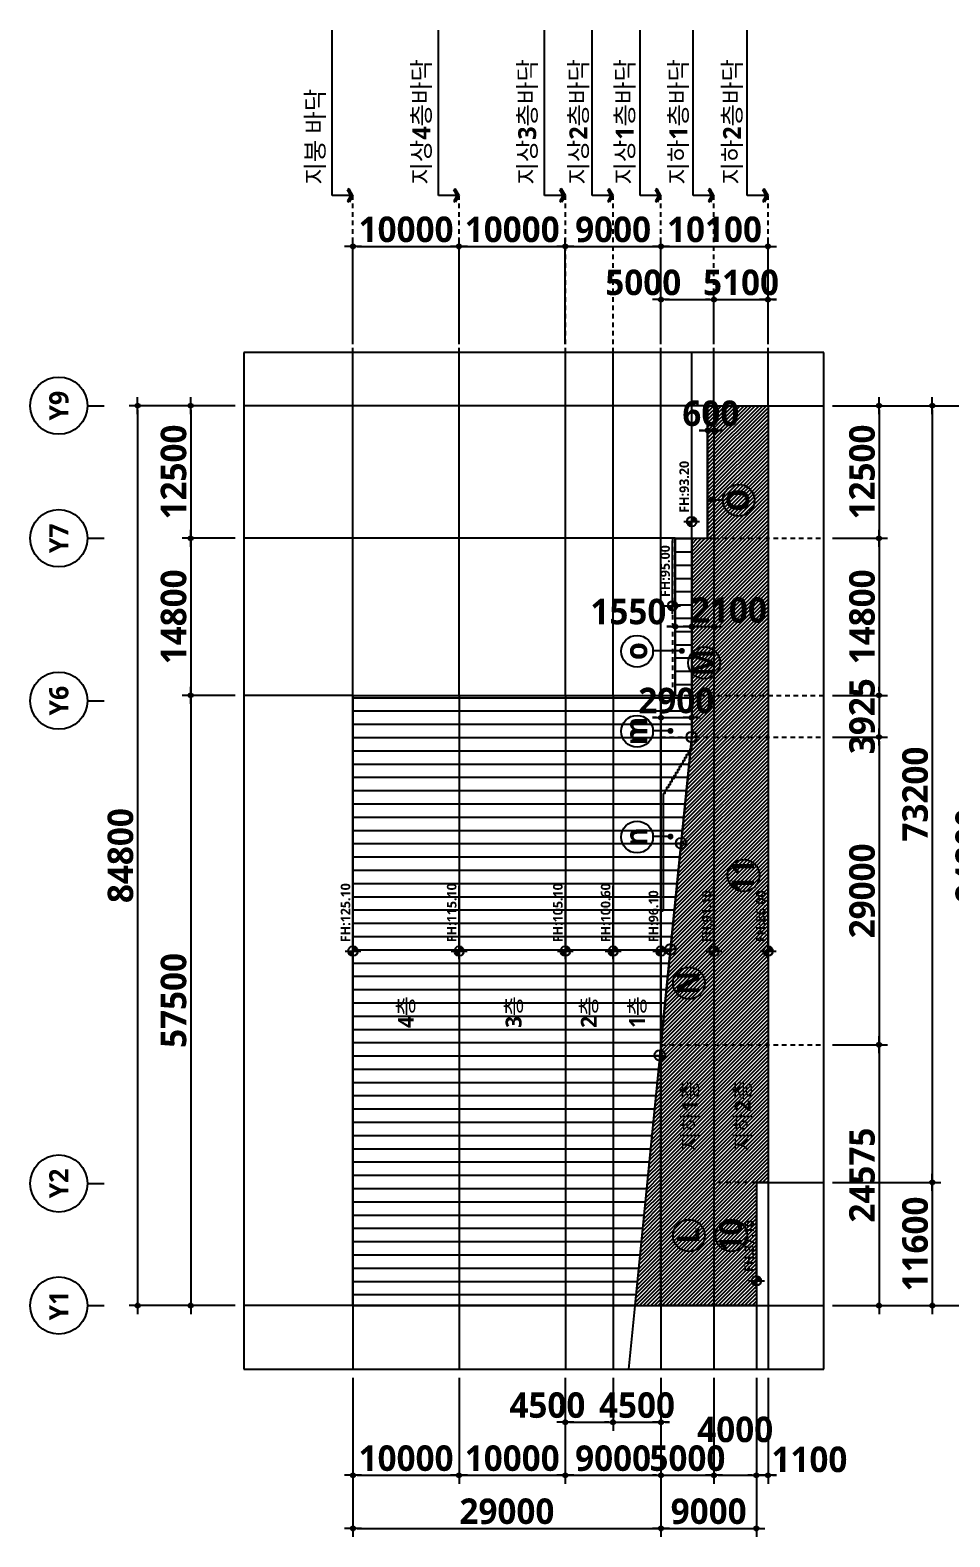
# Model space of a CAD drawing. Header units: millimetres. Extents: x 22503 to 190005487, y 16353 to 455456909.
# Drawn here: x 193864 to 280483, y 173808 to 315797 of the extents above; entities that cross this region are included whole.
import ezdxf
from ezdxf.enums import TextEntityAlignment as Align

# ---------------------------------------------------------------- set-up
doc = ezdxf.new("R2010")
doc.units = ezdxf.units.MM
doc.header["$LTSCALE"] = 400
doc.header["$MEASUREMENT"] = 0
doc.header["$PDSIZE"] = -10
doc.linetypes.add('HID', pattern=[2, 1.1, -0.9])
doc.layers.get('0').update_dxf_attribs({"linetype": 'CONTINUOUS'})
doc.layers.get('Defpoints').update_dxf_attribs({"color": 153, "linetype": 'CONTINUOUS'})
for name, color, linetype in [('A-ANNO-TEXT2', 3, 'CONTINUOUS'), ('DIM', 7, 'CONTINUOUS'), ('ETC', 6, 'CONTINUOUS'), ('HID1', 5, 'HID'), ('SYM', 7, 'CONTINUOUS'), ('T1', 2, 'CONTINUOUS'), ('X-SEC-종$0$A-ST-AXIS-BUB', 7, 'CONTINUOUS')]:
    doc.layers.add(name, color=color, linetype=linetype)
doc.layers.add('A-XXXX-SYMB', color=7, linetype='CONTINUOUS', lineweight=25)
doc.layers.add('Defpoint', color=161, linetype='CONTINUOUS', plot=False)
doc.styles.add('SH_대대리576', font='')
doc.styles.get("Standard").update_dxf_attribs({"font": 'SIMPLEX.shx'})
doc.styles.get('SH_대대리576').set_extended_font_data('NanumGothic', bold=True)
doc.dimstyles.new('SHP 600', dxfattribs={"dimscale": 750, "dimtxt": 3.5, "dimasz": 1, "dimexe": 2, "dimexo": 2, "dimgap": 1, "dimtad": 1, "dimdec": 0, "dimzin": 0, "dimdsep": 46, "dimtxsty": 'Standard', "dimblk": 'DIMDOT', "dimcen": 0.09, "dimclrd": 256, "dimclre": 256, "dimclrt": 3, "dimadec": 0, "dimazin": 1, "dimtfac": 1, "dimtdec": 0, "dimtix": 1, "dimtmove": 2, "dimatfit": 0, "dimldrblk": 'DIMDOT', "dimfxl": 1, "dimtolj": 1, "dimtzin": 0, "dimlwd": -1, "dimlwe": -1, "dimarcsym": 0})
pattern_1 = [(45, (389441.28, 1232884.57), (-176.776695, 176.776695), [])]
pattern_2 = [(180, (389441.3, 1232884.6), (-2e-13, -1250), [])]

# ---------------------------------------------------------------- blocks, each defined once
blk = doc.blocks.new('A$C2E1A0DD2')
at = {"layer": 'A-XXXX-SYMB'}
h = blk.add_hatch(color=256, dxfattribs=at)
h.paths.add_polyline_path([(750, 1200, 0.4142136), (300, 750), (750, 750)])
h.paths.add_polyline_path([(1200, 750), (750, 750), (750, 300, 0.4142136)])
for p, q in [((750, 1500), (750, 0)), ((0, 750), (1500, 750))]:
    blk.add_line(p, q, dxfattribs=at)
blk.add_circle((750, 750), 450, dxfattribs=at)
blk = doc.blocks.new('A$C19A65A13')
at = {"layer": 'A-XXXX-SYMB'}
blk.add_line((1500, 750), (6891, 750), dxfattribs=at)
blk.add_blockref('A$C2E1A0DD2', (0, 0), dxfattribs=at)
blk = doc.blocks.new('DIMDOT')
at = {"color": 0}
blk.add_line((-2, 0), (2, 0), dxfattribs=at)
for radius in [0.5, 0.25]:
    blk.add_circle((0, 0), radius, dxfattribs=at)
blk = doc.blocks.new('*D5397')
at = {"color": 0, "lineweight": -2}
for p, q in [((258269, 188808), (258269, 178808)), ((262269, 188808), (262269, 178808)), ((258669, 179608), (261869, 179608))]:
    blk.add_line(p, q, dxfattribs=at)
at = {"layer": 'Defpoints', "color": 0}
for p in [(258269, 189608), (262269, 189608), (262269, 179608)]:
    blk.add_point(p, dxfattribs=at)
at = {"color": 0, "linetype": 'ByBlock', "lineweight": -2, "xscale": 400, "yscale": 400, "zscale": 400, "rotation": 180}
blk.add_blockref('DIMDOT', (258269, 179608), dxfattribs=at)
at = {"color": 0, "linetype": 'ByBlock', "lineweight": -2, "xscale": 400, "yscale": 400, "zscale": 400}
blk.add_blockref('DIMDOT', (262269, 179608), dxfattribs=at)
at = {"color": 3, "insert": (260269, 183917), "char_height": 2400, "attachment_point": 5, "style": 'SH_대대리576'}
blk.add_mtext('\\A1;4000', dxfattribs=at)
blk = doc.blocks.new('*D5398')
at = {"color": 0, "lineweight": -2}
for p, q in [((244269, 188808), (244269, 178808)), ((253269, 188808), (253269, 178808)), ((244669, 179608), (252869, 179608))]:
    blk.add_line(p, q, dxfattribs=at)
at = {"layer": 'Defpoints', "color": 0}
for p in [(244269, 189608), (253269, 189608), (253269, 179608)]:
    blk.add_point(p, dxfattribs=at)
at = {"color": 0, "linetype": 'ByBlock', "lineweight": -2, "xscale": 400, "yscale": 400, "zscale": 400, "rotation": 180}
blk.add_blockref('DIMDOT', (244269, 179608), dxfattribs=at)
at = {"color": 0, "linetype": 'ByBlock', "lineweight": -2, "xscale": 400, "yscale": 400, "zscale": 400}
blk.add_blockref('DIMDOT', (253269, 179608), dxfattribs=at)
at = {"color": 3, "insert": (248769, 181210), "char_height": 2400, "attachment_point": 5, "style": 'SH_대대리576'}
blk.add_mtext('\\A1;9000', dxfattribs=at)
blk = doc.blocks.new('*D5399')
at = {"color": 0, "lineweight": -2}
for p, q in [((234269, 188808), (234269, 178808)), ((244269, 188808), (244269, 178808)), ((234669, 179608), (243869, 179608))]:
    blk.add_line(p, q, dxfattribs=at)
at = {"layer": 'Defpoints', "color": 0}
for p in [(234269, 189608), (244269, 189608), (244269, 179608)]:
    blk.add_point(p, dxfattribs=at)
at = {"color": 0, "linetype": 'ByBlock', "lineweight": -2, "xscale": 400, "yscale": 400, "zscale": 400, "rotation": 180}
blk.add_blockref('DIMDOT', (234269, 179608), dxfattribs=at)
at = {"color": 0, "linetype": 'ByBlock', "lineweight": -2, "xscale": 400, "yscale": 400, "zscale": 400}
blk.add_blockref('DIMDOT', (244269, 179608), dxfattribs=at)
at = {"color": 3, "insert": (239269, 181210), "char_height": 2400, "attachment_point": 5, "style": 'SH_대대리576'}
blk.add_mtext('\\A1;10000', dxfattribs=at)
blk = doc.blocks.new('*D5400')
at = {"color": 0, "lineweight": -2}
for p, q in [((224269, 188808), (224269, 178808)), ((234269, 188808), (234269, 178808)), ((224669, 179608), (233869, 179608))]:
    blk.add_line(p, q, dxfattribs=at)
at = {"layer": 'Defpoints', "color": 0}
for p in [(224269, 189608), (234269, 189608), (234269, 179608)]:
    blk.add_point(p, dxfattribs=at)
at = {"color": 0, "linetype": 'ByBlock', "lineweight": -2, "xscale": 400, "yscale": 400, "zscale": 400, "rotation": 180}
blk.add_blockref('DIMDOT', (224269, 179608), dxfattribs=at)
at = {"color": 0, "linetype": 'ByBlock', "lineweight": -2, "xscale": 400, "yscale": 400, "zscale": 400}
blk.add_blockref('DIMDOT', (234269, 179608), dxfattribs=at)
at = {"color": 3, "insert": (229269, 181210), "char_height": 2400, "attachment_point": 5, "style": 'SH_대대리576'}
blk.add_mtext('\\A1;10000', dxfattribs=at)
blk = doc.blocks.new('*D5401')
at = {"color": 0, "lineweight": -2}
for p, q in [((224269, 188808), (224269, 173808)), ((253269, 188808), (253269, 173808)), ((224669, 174608), (252869, 174608))]:
    blk.add_line(p, q, dxfattribs=at)
at = {"layer": 'Defpoints', "color": 0}
for p in [(224269, 189608), (253269, 189608), (253269, 174608)]:
    blk.add_point(p, dxfattribs=at)
at = {"color": 0, "linetype": 'ByBlock', "lineweight": -2, "xscale": 400, "yscale": 400, "zscale": 400, "rotation": 180}
blk.add_blockref('DIMDOT', (224269, 174608), dxfattribs=at)
at = {"color": 0, "linetype": 'ByBlock', "lineweight": -2, "xscale": 400, "yscale": 400, "zscale": 400}
blk.add_blockref('DIMDOT', (253269, 174608), dxfattribs=at)
at = {"color": 3, "insert": (238769, 176210), "char_height": 2400, "attachment_point": 5, "style": 'SH_대대리576'}
blk.add_mtext('\\A1;29000', dxfattribs=at)
blk = doc.blocks.new('*D5402')
at = {"color": 0, "lineweight": -2}
for p, q in [((253269, 188808), (253269, 173808)), ((262269, 188808), (262269, 173808)), ((253669, 174608), (261869, 174608))]:
    blk.add_line(p, q, dxfattribs=at)
at = {"layer": 'Defpoints', "color": 0}
for p in [(253269, 189608), (262269, 189608), (262269, 174608)]:
    blk.add_point(p, dxfattribs=at)
at = {"color": 0, "linetype": 'ByBlock', "lineweight": -2, "xscale": 400, "yscale": 400, "zscale": 400, "rotation": 180}
blk.add_blockref('DIMDOT', (253269, 174608), dxfattribs=at)
at = {"color": 0, "linetype": 'ByBlock', "lineweight": -2, "xscale": 400, "yscale": 400, "zscale": 400}
blk.add_blockref('DIMDOT', (262269, 174608), dxfattribs=at)
at = {"color": 3, "insert": (257769, 176210), "char_height": 2400, "attachment_point": 5, "style": 'SH_대대리576'}
blk.add_mtext('\\A1;9000', dxfattribs=at)
blk = doc.blocks.new('*D5403')
at = {"color": 0, "lineweight": -2}
for p, q in [((248769, 188808), (248769, 183808)), ((253269, 188808), (253269, 183808)), ((248369, 184608), (247969, 184608)), ((248769, 184608), (253269, 184608)), ((253669, 184608), (254069, 184608))]:
    blk.add_line(p, q, dxfattribs=at)
at = {"layer": 'Defpoints', "color": 0}
for p in [(248769, 189608), (253269, 189608), (253269, 184608)]:
    blk.add_point(p, dxfattribs=at)
at = {"color": 0, "linetype": 'ByBlock', "lineweight": -2, "xscale": 400, "yscale": 400, "zscale": 400}
blk.add_blockref('DIMDOT', (248769, 184608), dxfattribs=at)
at = {"color": 0, "linetype": 'ByBlock', "lineweight": -2, "xscale": 400, "yscale": 400, "zscale": 400, "rotation": 180}
blk.add_blockref('DIMDOT', (253269, 184608), dxfattribs=at)
at = {"color": 3, "insert": (251019, 186210), "char_height": 2400, "attachment_point": 5, "style": 'SH_대대리576'}
blk.add_mtext('\\A1;4500', dxfattribs=at)
blk = doc.blocks.new('*D5404')
at = {"color": 0, "lineweight": -2}
for p, q in [((244269, 188808), (244269, 183808)), ((248769, 188808), (248769, 183808)), ((244669, 184608), (248369, 184608))]:
    blk.add_line(p, q, dxfattribs=at)
at = {"layer": 'Defpoints', "color": 0}
for p in [(244269, 189608), (248769, 189608), (248769, 184608)]:
    blk.add_point(p, dxfattribs=at)
at = {"color": 0, "linetype": 'ByBlock', "lineweight": -2, "xscale": 400, "yscale": 400, "zscale": 400, "rotation": 180}
blk.add_blockref('DIMDOT', (244269, 184608), dxfattribs=at)
at = {"color": 0, "linetype": 'ByBlock', "lineweight": -2, "xscale": 400, "yscale": 400, "zscale": 400}
blk.add_blockref('DIMDOT', (248769, 184608), dxfattribs=at)
at = {"color": 3, "insert": (242581, 186210), "char_height": 2400, "attachment_point": 5, "style": 'SH_대대리576'}
blk.add_mtext('\\A1;4500', dxfattribs=at)
blk = doc.blocks.new('*D5407')
at = {"color": 0, "lineweight": -2}
for p, q in [((253269, 286208), (253269, 296208)), ((253669, 295408), (262969, 295408)), ((263369, 286208), (263369, 296208))]:
    blk.add_line(p, q, dxfattribs=at)
at = {"layer": 'Defpoints', "color": 0}
for p in [(263369, 295408), (253269, 285408), (263369, 285408)]:
    blk.add_point(p, dxfattribs=at)
at = {"color": 0, "linetype": 'ByBlock', "lineweight": -2, "xscale": 400, "yscale": 400, "zscale": 400, "rotation": 180}
blk.add_blockref('DIMDOT', (253269, 295408), dxfattribs=at)
at = {"color": 0, "linetype": 'ByBlock', "lineweight": -2, "xscale": 400, "yscale": 400, "zscale": 400}
blk.add_blockref('DIMDOT', (263369, 295408), dxfattribs=at)
at = {"color": 3, "insert": (258319, 297010), "char_height": 2400, "attachment_point": 5, "style": 'SH_대대리576'}
blk.add_mtext('\\A1;10100', dxfattribs=at)
blk = doc.blocks.new('*D5408')
at = {"color": 0, "lineweight": -2}
for p, q in [((258269, 286208), (258269, 291208)), ((263369, 286208), (263369, 291208)), ((257869, 290408), (257469, 290408)), ((258269, 290408), (263369, 290408)), ((263769, 290408), (264169, 290408))]:
    blk.add_line(p, q, dxfattribs=at)
at = {"layer": 'Defpoints', "color": 0}
for p in [(263369, 290408), (258269, 285408), (263369, 285408)]:
    blk.add_point(p, dxfattribs=at)
at = {"color": 0, "linetype": 'ByBlock', "lineweight": -2, "xscale": 400, "yscale": 400, "zscale": 400}
blk.add_blockref('DIMDOT', (258269, 290408), dxfattribs=at)
at = {"color": 0, "linetype": 'ByBlock', "lineweight": -2, "xscale": 400, "yscale": 400, "zscale": 400, "rotation": 180}
blk.add_blockref('DIMDOT', (263369, 290408), dxfattribs=at)
at = {"color": 3, "insert": (260819, 292010), "char_height": 2400, "attachment_point": 5, "style": 'SH_대대리576'}
blk.add_mtext('\\A1;5100', dxfattribs=at)
blk = doc.blocks.new('*D5409')
at = {"color": 0, "lineweight": -2}
for p, q in [((253269, 286208), (253269, 291208)), ((258269, 286208), (258269, 291208)), ((253669, 290408), (257869, 290408))]:
    blk.add_line(p, q, dxfattribs=at)
at = {"layer": 'Defpoints', "color": 0}
for p in [(258269, 290408), (253269, 285408), (258269, 285408)]:
    blk.add_point(p, dxfattribs=at)
at = {"color": 0, "linetype": 'ByBlock', "lineweight": -2, "xscale": 400, "yscale": 400, "zscale": 400, "rotation": 180}
blk.add_blockref('DIMDOT', (253269, 290408), dxfattribs=at)
at = {"color": 0, "linetype": 'ByBlock', "lineweight": -2, "xscale": 400, "yscale": 400, "zscale": 400}
blk.add_blockref('DIMDOT', (258269, 290408), dxfattribs=at)
at = {"color": 3, "insert": (251609, 292010), "char_height": 2400, "attachment_point": 5, "style": 'SH_대대리576'}
blk.add_mtext('\\A1;5000', dxfattribs=at)
blk = doc.blocks.new('arrow1')
for p, q in [((0, 0), (0.29, 0.5)), ((0, 0), (0.29, -0.5)), ((0.16, 0), (0.41, 0.43)), ((0.16, 0), (0.41, -0.43)), ((0.29, 0.5), (0.41, 0.43)), ((0.29, -0.5), (0.41, -0.43))]:
    blk.add_line(p, q)
blk = doc.blocks.new('A$C034759AC')
at = {"layer": 'DIM', "xscale": -2500, "yscale": 2500, "zscale": 2500, "rotation": 137.530763015858}
blk.add_blockref('arrow1', (0, 0), dxfattribs=at)
blk = doc.blocks.new('*D5417')
at = {"color": 0, "lineweight": -2}
for p, q in [((269425, 280408), (284625, 280408)), ((283825, 280008), (283825, 196008)), ((269425, 195608), (284625, 195608))]:
    blk.add_line(p, q, dxfattribs=at)
at = {"layer": 'Defpoints', "color": 0}
for p in [(268625, 280408), (268625, 195608), (283825, 195608)]:
    blk.add_point(p, dxfattribs=at)
at = {"color": 0, "linetype": 'ByBlock', "lineweight": -2, "xscale": 400, "yscale": 400, "zscale": 400}
for p, rotation in [((283825, 280408), 90), ((283825, 195608), 270)]:
    blk.add_blockref('DIMDOT', p, dxfattribs=dict(at, rotation=rotation))
at = {"color": 3, "insert": (282224, 238008), "char_height": 2400, "attachment_point": 5, "rotation": 90, "style": 'SH_대대리576'}
blk.add_mtext('\\A1;84800', dxfattribs=at)
blk = doc.blocks.new('*D5418')
at = {"color": 0, "lineweight": -2}
for p, q in [((269425, 207208), (279625, 207208)), ((278825, 206808), (278825, 196008)), ((269425, 195608), (279625, 195608))]:
    blk.add_line(p, q, dxfattribs=at)
at = {"layer": 'Defpoints', "color": 0}
for p in [(268625, 207208), (268625, 195608), (278825, 195608)]:
    blk.add_point(p, dxfattribs=at)
at = {"color": 0, "linetype": 'ByBlock', "lineweight": -2, "xscale": 400, "yscale": 400, "zscale": 400}
for p, rotation in [((278825, 207208), 90), ((278825, 195608), 270)]:
    blk.add_blockref('DIMDOT', p, dxfattribs=dict(at, rotation=rotation))
at = {"color": 3, "insert": (277224, 201408), "char_height": 2400, "attachment_point": 5, "rotation": 90, "style": 'SH_대대리576'}
blk.add_mtext('\\A1;11600', dxfattribs=at)
blk = doc.blocks.new('*D5419')
at = {"color": 0, "lineweight": -2}
for p, q in [((269425, 280408), (279625, 280408)), ((278825, 280008), (278825, 207608)), ((269425, 207208), (279625, 207208))]:
    blk.add_line(p, q, dxfattribs=at)
at = {"layer": 'Defpoints', "color": 0}
for p in [(268625, 280408), (268625, 207208), (278825, 207208)]:
    blk.add_point(p, dxfattribs=at)
at = {"color": 0, "linetype": 'ByBlock', "lineweight": -2, "xscale": 400, "yscale": 400, "zscale": 400}
for p, rotation in [((278825, 280408), 90), ((278825, 207208), 270)]:
    blk.add_blockref('DIMDOT', p, dxfattribs=dict(at, rotation=rotation))
at = {"color": 3, "insert": (277224, 243808), "char_height": 2400, "attachment_point": 5, "rotation": 90, "style": 'SH_대대리576'}
blk.add_mtext('\\A1;73200', dxfattribs=at)
blk = doc.blocks.new('*D5420')
at = {"color": 0, "lineweight": -2}
for p, q in [((213183, 267908), (208183, 267908)), ((208983, 267508), (208983, 253508)), ((213183, 253108), (208183, 253108))]:
    blk.add_line(p, q, dxfattribs=at)
at = {"layer": 'Defpoints', "color": 0}
for p in [(213983, 267908), (208983, 253108), (213983, 253108)]:
    blk.add_point(p, dxfattribs=at)
at = {"color": 0, "linetype": 'ByBlock', "lineweight": -2, "xscale": 400, "yscale": 400, "zscale": 400}
for p, rotation in [((208983, 267908), 90), ((208983, 253108), 270)]:
    blk.add_blockref('DIMDOT', p, dxfattribs=dict(at, rotation=rotation))
at = {"color": 3, "insert": (207382, 260508), "char_height": 2400, "attachment_point": 5, "rotation": 90, "style": 'SH_대대리576'}
blk.add_mtext('\\A1;14800', dxfattribs=at)
blk = doc.blocks.new('*D5421')
at = {"color": 0, "lineweight": -2}
for p, q in [((213183, 280408), (203183, 280408)), ((203983, 280008), (203983, 196008)), ((213183, 195608), (203183, 195608))]:
    blk.add_line(p, q, dxfattribs=at)
at = {"layer": 'Defpoints', "color": 0}
for p in [(213983, 280408), (203983, 195608), (213983, 195608)]:
    blk.add_point(p, dxfattribs=at)
at = {"color": 0, "linetype": 'ByBlock', "lineweight": -2, "xscale": 400, "yscale": 400, "zscale": 400}
for p, rotation in [((203983, 280408), 90), ((203983, 195608), 270)]:
    blk.add_blockref('DIMDOT', p, dxfattribs=dict(at, rotation=rotation))
at = {"color": 3, "insert": (202382, 238008), "char_height": 2400, "attachment_point": 5, "rotation": 90, "style": 'SH_대대리576'}
blk.add_mtext('\\A1;84800', dxfattribs=at)
blk = doc.blocks.new('*D5422')
at = {"color": 0, "lineweight": -2}
for p, q in [((213183, 253108), (208183, 253108)), ((208983, 252708), (208983, 196008)), ((213183, 195608), (208183, 195608))]:
    blk.add_line(p, q, dxfattribs=at)
at = {"layer": 'Defpoints', "color": 0}
for p in [(213983, 253108), (208983, 195608), (213983, 195608)]:
    blk.add_point(p, dxfattribs=at)
at = {"color": 0, "linetype": 'ByBlock', "lineweight": -2, "xscale": 400, "yscale": 400, "zscale": 400}
for p, rotation in [((208983, 253108), 90), ((208983, 195608), 270)]:
    blk.add_blockref('DIMDOT', p, dxfattribs=dict(at, rotation=rotation))
at = {"color": 3, "insert": (207382, 224358), "char_height": 2400, "attachment_point": 5, "rotation": 90, "style": 'SH_대대리576'}
blk.add_mtext('\\A1;57500', dxfattribs=at)
blk = doc.blocks.new('*D5423')
at = {"color": 0, "lineweight": -2}
for p, q in [((213183, 280408), (208183, 280408)), ((208983, 280008), (208983, 268308)), ((213183, 267908), (208183, 267908))]:
    blk.add_line(p, q, dxfattribs=at)
at = {"layer": 'Defpoints', "color": 0}
for p in [(213983, 280408), (208983, 267908), (213983, 267908)]:
    blk.add_point(p, dxfattribs=at)
at = {"color": 0, "linetype": 'ByBlock', "lineweight": -2, "xscale": 400, "yscale": 400, "zscale": 400}
for p, rotation in [((208983, 280408), 90), ((208983, 267908), 270)]:
    blk.add_blockref('DIMDOT', p, dxfattribs=dict(at, rotation=rotation))
at = {"color": 3, "insert": (207382, 274158), "char_height": 2400, "attachment_point": 5, "rotation": 90, "style": 'SH_대대리576'}
blk.add_mtext('\\A1;12500', dxfattribs=at)
blk = doc.blocks.new('*D5424')
at = {"color": 0, "lineweight": -2}
for p, q in [((254619, 260022), (254619, 258787)), ((256169, 260022), (256169, 258787)), ((254219, 259587), (253819, 259587)), ((254619, 259587), (256169, 259587)), ((256569, 259587), (256969, 259587))]:
    blk.add_line(p, q, dxfattribs=at)
at = {"layer": 'Defpoints', "color": 0}
for p in [(254619, 260822), (256169, 260822), (256169, 259587)]:
    blk.add_point(p, dxfattribs=at)
at = {"color": 0, "linetype": 'ByBlock', "lineweight": -2, "xscale": 400, "yscale": 400, "zscale": 400}
blk.add_blockref('DIMDOT', (254619, 259587), dxfattribs=at)
at = {"color": 0, "linetype": 'ByBlock', "lineweight": -2, "xscale": 400, "yscale": 400, "zscale": 400, "rotation": 180}
blk.add_blockref('DIMDOT', (256169, 259587), dxfattribs=at)
at = {"color": 3, "insert": (250207, 260990), "char_height": 2400, "attachment_point": 5, "style": 'SH_대대리576'}
blk.add_mtext('\\A1;1550', dxfattribs=at)
blk = doc.blocks.new('*D5425')
at = {"color": 0, "lineweight": -2}
for p, q in [((256169, 260022), (256169, 258787)), ((258269, 260022), (258269, 258787)), ((256569, 259587), (257869, 259587))]:
    blk.add_line(p, q, dxfattribs=at)
at = {"layer": 'Defpoints', "color": 0}
for p in [(256169, 260822), (258269, 260822), (258269, 259587)]:
    blk.add_point(p, dxfattribs=at)
at = {"color": 0, "linetype": 'ByBlock', "lineweight": -2, "xscale": 400, "yscale": 400, "zscale": 400, "rotation": 180}
blk.add_blockref('DIMDOT', (256169, 259587), dxfattribs=at)
at = {"color": 0, "linetype": 'ByBlock', "lineweight": -2, "xscale": 400, "yscale": 400, "zscale": 400}
blk.add_blockref('DIMDOT', (258269, 259587), dxfattribs=at)
at = {"color": 3, "insert": (259678, 261137), "char_height": 2400, "attachment_point": 5, "style": 'SH_대대리576'}
blk.add_mtext('\\A1;2100', dxfattribs=at)
blk = doc.blocks.new('*D5426')
at = {"color": 0, "lineweight": -2}
for p, q in [((257669, 278508), (257669, 277273)), ((258269, 278508), (258269, 277273)), ((257269, 278073), (256869, 278073)), ((257669, 278073), (258269, 278073)), ((258669, 278073), (259069, 278073))]:
    blk.add_line(p, q, dxfattribs=at)
at = {"layer": 'Defpoints', "color": 0}
for p in [(257669, 279308), (258269, 279308), (258269, 278073)]:
    blk.add_point(p, dxfattribs=at)
at = {"color": 0, "linetype": 'ByBlock', "lineweight": -2, "xscale": 400, "yscale": 400, "zscale": 400}
blk.add_blockref('DIMDOT', (257669, 278073), dxfattribs=at)
at = {"color": 0, "linetype": 'ByBlock', "lineweight": -2, "xscale": 400, "yscale": 400, "zscale": 400, "rotation": 180}
blk.add_blockref('DIMDOT', (258269, 278073), dxfattribs=at)
at = {"color": 3, "insert": (257969, 279674), "char_height": 2400, "attachment_point": 5, "style": 'SH_대대리576'}
blk.add_mtext('\\A1;600', dxfattribs=at)
blk = doc.blocks.new('*D5445')
at = {"color": 0, "lineweight": -2}
for p, q in [((253269, 188808), (253269, 178808)), ((258269, 188808), (258269, 178808)), ((252869, 179608), (252469, 179608)), ((253269, 179608), (258269, 179608)), ((258669, 179608), (259069, 179608))]:
    blk.add_line(p, q, dxfattribs=at)
at = {"layer": 'Defpoints', "color": 0}
for p in [(253269, 189608), (258269, 189608), (258269, 179608)]:
    blk.add_point(p, dxfattribs=at)
at = {"color": 0, "linetype": 'ByBlock', "lineweight": -2, "xscale": 400, "yscale": 400, "zscale": 400}
blk.add_blockref('DIMDOT', (253269, 179608), dxfattribs=at)
at = {"color": 0, "linetype": 'ByBlock', "lineweight": -2, "xscale": 400, "yscale": 400, "zscale": 400, "rotation": 180}
blk.add_blockref('DIMDOT', (258269, 179608), dxfattribs=at)
at = {"color": 3, "insert": (255769, 181210), "char_height": 2400, "attachment_point": 5, "style": 'SH_대대리576'}
blk.add_mtext('\\A1;5000', dxfattribs=at)
blk = doc.blocks.new('*D5446')
at = {"color": 0, "lineweight": -2}
for p, q in [((262269, 188808), (262269, 178808)), ((263369, 188808), (263369, 178808)), ((261869, 179608), (261469, 179608)), ((262269, 179608), (263369, 179608)), ((263769, 179608), (264169, 179608))]:
    blk.add_line(p, q, dxfattribs=at)
at = {"layer": 'Defpoints', "color": 0}
for p in [(262269, 189608), (263369, 189608), (263369, 179608)]:
    blk.add_point(p, dxfattribs=at)
at = {"color": 0, "linetype": 'ByBlock', "lineweight": -2, "xscale": 400, "yscale": 400, "zscale": 400}
blk.add_blockref('DIMDOT', (262269, 179608), dxfattribs=at)
at = {"color": 0, "linetype": 'ByBlock', "lineweight": -2, "xscale": 400, "yscale": 400, "zscale": 400, "rotation": 180}
blk.add_blockref('DIMDOT', (263369, 179608), dxfattribs=at)
at = {"color": 3, "insert": (267259, 181094), "char_height": 2400, "attachment_point": 5, "style": 'SH_대대리576'}
blk.add_mtext('\\A1;1100', dxfattribs=at)
blk = doc.blocks.new('X-SEC-종$0$A-ST-AXIS-BUB-1')
at = {"layer": 'X-SEC-종$0$A-ST-AXIS-BUB'}
blk.add_line((0, 350), (0, 0), dxfattribs=at)
blk.add_circle((0, 950), 600, dxfattribs=at)
blk = doc.blocks.new('*D5451')
at = {"color": 0, "lineweight": -2}
for p, q in [((244269, 286208), (244269, 296208)), ((244669, 295408), (252869, 295408)), ((253269, 286208), (253269, 296208))]:
    blk.add_line(p, q, dxfattribs=at)
at = {"layer": 'Defpoints', "color": 0}
for p in [(253269, 295408), (244269, 285408), (253269, 285408)]:
    blk.add_point(p, dxfattribs=at)
at = {"color": 0, "linetype": 'ByBlock', "lineweight": -2, "xscale": 400, "yscale": 400, "zscale": 400, "rotation": 180}
blk.add_blockref('DIMDOT', (244269, 295408), dxfattribs=at)
at = {"color": 0, "linetype": 'ByBlock', "lineweight": -2, "xscale": 400, "yscale": 400, "zscale": 400}
blk.add_blockref('DIMDOT', (253269, 295408), dxfattribs=at)
at = {"color": 3, "insert": (248769, 297010), "char_height": 2400, "attachment_point": 5, "style": 'SH_대대리576'}
blk.add_mtext('\\A1;9000', dxfattribs=at)
blk = doc.blocks.new('*D5452')
at = {"color": 0, "lineweight": -2}
for p, q in [((234269, 286208), (234269, 296208)), ((234669, 295408), (243869, 295408)), ((244269, 286208), (244269, 296208))]:
    blk.add_line(p, q, dxfattribs=at)
at = {"layer": 'Defpoints', "color": 0}
for p in [(244269, 295408), (234269, 285408), (244269, 285408)]:
    blk.add_point(p, dxfattribs=at)
at = {"color": 0, "linetype": 'ByBlock', "lineweight": -2, "xscale": 400, "yscale": 400, "zscale": 400, "rotation": 180}
blk.add_blockref('DIMDOT', (234269, 295408), dxfattribs=at)
at = {"color": 0, "linetype": 'ByBlock', "lineweight": -2, "xscale": 400, "yscale": 400, "zscale": 400}
blk.add_blockref('DIMDOT', (244269, 295408), dxfattribs=at)
at = {"color": 3, "insert": (239269, 297010), "char_height": 2400, "attachment_point": 5, "style": 'SH_대대리576'}
blk.add_mtext('\\A1;10000', dxfattribs=at)
blk = doc.blocks.new('*D5453')
at = {"color": 0, "lineweight": -2}
for p, q in [((224269, 286208), (224269, 296208)), ((224669, 295408), (233869, 295408)), ((234269, 286208), (234269, 296208))]:
    blk.add_line(p, q, dxfattribs=at)
at = {"layer": 'Defpoints', "color": 0}
for p in [(234269, 295408), (224269, 285408), (234269, 285408)]:
    blk.add_point(p, dxfattribs=at)
at = {"color": 0, "linetype": 'ByBlock', "lineweight": -2, "xscale": 400, "yscale": 400, "zscale": 400, "rotation": 180}
blk.add_blockref('DIMDOT', (224269, 295408), dxfattribs=at)
at = {"color": 0, "linetype": 'ByBlock', "lineweight": -2, "xscale": 400, "yscale": 400, "zscale": 400}
blk.add_blockref('DIMDOT', (234269, 295408), dxfattribs=at)
at = {"color": 3, "insert": (229269, 297010), "char_height": 2400, "attachment_point": 5, "style": 'SH_대대리576'}
blk.add_mtext('\\A1;10000', dxfattribs=at)
blk = doc.blocks.new('*D5454')
at = {"color": 0, "lineweight": -2}
for p, q in [((269425, 220183), (274625, 220183)), ((273825, 219783), (273825, 196008)), ((269425, 195608), (274625, 195608))]:
    blk.add_line(p, q, dxfattribs=at)
at = {"layer": 'Defpoints', "color": 0}
for p in [(268625, 220183), (268625, 195608), (273825, 195608)]:
    blk.add_point(p, dxfattribs=at)
at = {"color": 0, "linetype": 'ByBlock', "lineweight": -2, "xscale": 400, "yscale": 400, "zscale": 400}
for p, rotation in [((273825, 220183), 90), ((273825, 195608), 270)]:
    blk.add_blockref('DIMDOT', p, dxfattribs=dict(at, rotation=rotation))
at = {"color": 3, "insert": (272224, 207896), "char_height": 2400, "attachment_point": 5, "rotation": 90, "style": 'SH_대대리576'}
blk.add_mtext('\\A1;24575', dxfattribs=at)
blk = doc.blocks.new('*D5455')
at = {"color": 0, "lineweight": -2}
for p, q in [((269425, 249183), (274625, 249183)), ((273825, 248783), (273825, 220583)), ((269425, 220183), (274625, 220183))]:
    blk.add_line(p, q, dxfattribs=at)
at = {"layer": 'Defpoints', "color": 0}
for p in [(268625, 249183), (268625, 220183), (273825, 220183)]:
    blk.add_point(p, dxfattribs=at)
at = {"color": 0, "linetype": 'ByBlock', "lineweight": -2, "xscale": 400, "yscale": 400, "zscale": 400}
for p, rotation in [((273825, 249183), 90), ((273825, 220183), 270)]:
    blk.add_blockref('DIMDOT', p, dxfattribs=dict(at, rotation=rotation))
at = {"color": 3, "insert": (272224, 234683), "char_height": 2400, "attachment_point": 5, "rotation": 90, "style": 'SH_대대리576'}
blk.add_mtext('\\A1;29000', dxfattribs=at)
blk = doc.blocks.new('*D5456')
at = {"color": 0, "lineweight": -2}
for p, q in [((269425, 253108), (274625, 253108)), ((273825, 253508), (273825, 253908)), ((273825, 253108), (273825, 249183)), ((269425, 249183), (274625, 249183)), ((273825, 248783), (273825, 248383))]:
    blk.add_line(p, q, dxfattribs=at)
at = {"layer": 'Defpoints', "color": 0}
for p in [(268625, 253108), (268625, 249183), (273825, 249183)]:
    blk.add_point(p, dxfattribs=at)
at = {"color": 0, "linetype": 'ByBlock', "lineweight": -2, "xscale": 400, "yscale": 400, "zscale": 400}
for p, rotation in [((273825, 253108), 270), ((273825, 249183), 90)]:
    blk.add_blockref('DIMDOT', p, dxfattribs=dict(at, rotation=rotation))
at = {"color": 3, "insert": (272224, 251146), "char_height": 2400, "attachment_point": 5, "rotation": 90, "style": 'SH_대대리576'}
blk.add_mtext('\\A1;3925', dxfattribs=at)
blk = doc.blocks.new('*D5457')
at = {"color": 0, "lineweight": -2}
for p, q in [((269425, 280408), (274625, 280408)), ((273825, 280008), (273825, 268308)), ((269425, 267908), (274625, 267908))]:
    blk.add_line(p, q, dxfattribs=at)
at = {"layer": 'Defpoints', "color": 0}
for p in [(268625, 280408), (268625, 267908), (273825, 267908)]:
    blk.add_point(p, dxfattribs=at)
at = {"color": 0, "linetype": 'ByBlock', "lineweight": -2, "xscale": 400, "yscale": 400, "zscale": 400}
for p, rotation in [((273825, 280408), 90), ((273825, 267908), 270)]:
    blk.add_blockref('DIMDOT', p, dxfattribs=dict(at, rotation=rotation))
at = {"color": 3, "insert": (272224, 274158), "char_height": 2400, "attachment_point": 5, "rotation": 90, "style": 'SH_대대리576'}
blk.add_mtext('\\A1;12500', dxfattribs=at)
blk = doc.blocks.new('*D5458')
at = {"color": 0, "lineweight": -2}
for p, q in [((253269, 251408), (253269, 250210)), ((256169, 251408), (256169, 250210)), ((252869, 251010), (252469, 251010)), ((253269, 251010), (256169, 251010)), ((256569, 251010), (256969, 251010))]:
    blk.add_line(p, q, dxfattribs=at)
at = {"layer": 'Defpoints', "color": 0}
for p in [(253269, 252208), (256169, 252208), (256169, 251010)]:
    blk.add_point(p, dxfattribs=at)
at = {"color": 0, "linetype": 'ByBlock', "lineweight": -2, "xscale": 400, "yscale": 400, "zscale": 400}
blk.add_blockref('DIMDOT', (253269, 251010), dxfattribs=at)
at = {"color": 0, "linetype": 'ByBlock', "lineweight": -2, "xscale": 400, "yscale": 400, "zscale": 400, "rotation": 180}
blk.add_blockref('DIMDOT', (256169, 251010), dxfattribs=at)
at = {"color": 3, "insert": (254719, 252611), "char_height": 2400, "attachment_point": 5, "style": 'SH_대대리576'}
blk.add_mtext('\\A1;2900', dxfattribs=at)
blk = doc.blocks.new('*D5459')
at = {"color": 0, "lineweight": -2}
for p, q in [((269425, 267908), (274625, 267908)), ((273825, 267508), (273825, 253508)), ((269425, 253108), (274625, 253108))]:
    blk.add_line(p, q, dxfattribs=at)
at = {"layer": 'Defpoints', "color": 0}
for p in [(268625, 267908), (268625, 253108), (273825, 253108)]:
    blk.add_point(p, dxfattribs=at)
at = {"color": 0, "linetype": 'ByBlock', "lineweight": -2, "xscale": 400, "yscale": 400, "zscale": 400}
for p, rotation in [((273825, 267908), 90), ((273825, 253108), 270)]:
    blk.add_blockref('DIMDOT', p, dxfattribs=dict(at, rotation=rotation))
at = {"color": 3, "insert": (272224, 260508), "char_height": 2400, "attachment_point": 5, "rotation": 90, "style": 'SH_대대리576'}
blk.add_mtext('\\A1;14800', dxfattribs=at)

msp = doc.modelspace()

# ---------------------------------------------------------------- hatches: boundary and pattern name
at = {"layer": 'ETC'}
h = msp.add_hatch(dxfattribs=at)
h.set_pattern_fill('ANSI31', color=253, scale=2000)
h.set_pattern_definition(pattern_1)
h.paths.add_polyline_path([(253269.3, 195608.2), (253269.3, 220183.2), (256169.3, 249183.2), (256169.3, 267908.2), (257669.3, 267908.2), (257669.3, 280408.2), (263369.3, 280408.2), (263369.3, 207208.2), (262269.3, 207208.2), (262269.3, 195608.2)])
h = msp.add_hatch(dxfattribs=at)
h.set_pattern_fill('ANSI31', color=256, scale=10000, angle=135)
h.set_pattern_definition(pattern_2)
h.paths.add_polyline_path([(253269.3, 220183.2), (253269.3, 253108.2), (254619.3, 253108.2), (254619.3, 267908.2), (256169.3, 267908.2), (256169.3, 249183.2)])
h = msp.add_hatch(dxfattribs=at)
h.set_pattern_fill('ANSI31', color=256, scale=10000, angle=135)
h.set_pattern_definition(pattern_2)
h.paths.add_polyline_path([(250811.8, 195608.2), (224269.3, 195608.2), (224269.3, 253108.2), (253269.3, 253108.2), (253269.3, 220183.2)])
h = msp.add_hatch(dxfattribs=at)
h.set_pattern_fill('ANSI31', color=253, scale=2000)
h.set_pattern_definition(pattern_1)
h.paths.add_polyline_path([(250811.8, 195608.2), (253269.3, 195608.2), (253269.3, 220183.2)])

# ---------------------------------------------------------------- linework, layer by layer
at = {"color": 3}
for p, q in [((222309, 300216.8), (222309, 315797.3)), ((232309, 300216.8), (232309, 315797.3)), ((242309, 300216.8), (242309, 315797.3)), ((246809, 300216.8), (246809, 315797.3)), ((251309, 300216.8), (251309, 315797.3)), ((256309, 300216.8), (256309, 315797.3)), ((261409, 300216.8), (261409, 315797.3)), ((224269.3, 300216.8), (222309, 300216.8)), ((234269.3, 300216.8), (232309, 300216.8)), ((244269.3, 300216.8), (242309, 300216.8)), ((248769.3, 300216.8), (246809, 300216.8)), ((253269.3, 300216.8), (251309, 300216.8)), ((258269.3, 300216.8), (256309, 300216.8)), ((263369.3, 300216.8), (261409, 300216.8))]:
    msp.add_line(p, q, dxfattribs=at)
msp.add_line((253169.3, 219683.2), (253169.3, 218683.2))
for centre in [(256169.3, 249183.2), (255169.3, 239183.2), (254169.3, 229183.2), (253169.3, 219183.2)]:
    msp.add_circle(centre, 500)
at = {"layer": 'A-ANNO-TEXT2'}
for p, q in [((256169.3, 248051.6), (256169.3, 285408.2)), ((257669.3, 280408.2), (263469.3, 280408.2)), ((257669.3, 280408.2), (257669.3, 267908.2)), ((258269.3, 280408.2), (258269.3, 195608.2)), ((263369.3, 280408.2), (263369.3, 207208.2)), ((254619.3, 267908.2), (257669.3, 267908.2)), ((254619.3, 267908.2), (254619.3, 253108.2)), ((224269.3, 253108.2), (224269.3, 195608.2)), ((224269.3, 253108.2), (253369.3, 253108.2)), ((234269.3, 253108.2), (234269.3, 195608.2)), ((244269.3, 253108.2), (244269.3, 195608.2)), ((248769.3, 253108.2), (248769.3, 195608.2)), ((253269.3, 232808.2), (253269.3, 253108.2)), ((253369.3, 253108.2), (254619.3, 253108.2)), ((255669.3, 249183.2), (256669.3, 249183.2)), ((253469.3, 243851.6), (253469.3, 232808.2)), ((254669.3, 239183.2), (255669.3, 239183.2)), ((253269.3, 232808.2), (253269.3, 195608.2)), ((253269.3, 232808.2), (253469.3, 232808.2)), ((253669.3, 229183.2), (254669.3, 229183.2)), ((252669.3, 219183.2), (253669.3, 219183.2)), ((262269.3, 207208.2), (263369.3, 207208.2)), ((262269.3, 207208.2), (262269.3, 195608.2)), ((224269.3, 195608.2), (262269.3, 195608.2))]:
    msp.add_line(p, q, dxfattribs=at)
for points in [[(256169.3, 249183.2), (255169.3, 239183.2), (254169.3, 229183.2), (250211.8, 189608.2)], [(256169.3, 248051.6), (256000.5, 248051.6), (256000.5, 247771.6), (255831.8, 247771.6), (255831.8, 247491.6), (255663, 247491.6), (255663, 247211.6), (255494.3, 247211.6), (255494.3, 246931.6), (255325.5, 246931.6), (255325.5, 246651.6), (255156.8, 246651.6), (255156.8, 246371.6), (254988, 246371.6), (254988, 246091.6), (254819.3, 246091.6), (254819.3, 245811.6), (254650.5, 245811.6), (254650.5, 245531.6), (254481.8, 245531.6), (254481.8, 245251.6), (254313, 245251.6), (254313, 244971.6), (254144.3, 244971.6), (254144.3, 244691.6), (253975.5, 244691.6), (253975.5, 244411.6), (253806.8, 244411.6), (253806.8, 244131.6), (253638, 244131.6), (253638, 243851.6), (253469.3, 243851.6)]]:
    msp.add_lwpolyline(points, dxfattribs=at)
for centre in [(260597.4, 271494.2), (251025.5, 257259.3), (257347.9, 256166.5), (251025.5, 249719.9), (251025.5, 239760), (261057.2, 236139.7), (255910.1, 225995.2), (255910.1, 202199.8), (259905.9, 202199.8)]:
    msp.add_circle(centre, 1500, dxfattribs=at)
at = {"layer": 'Defpoint'}
for p, q in [((268625.4, 285408.2), (213983.2, 285408.2)), ((213983.2, 285408.2), (213983.2, 189608.2)), ((224269.3, 253108.2), (224269.3, 285408.2)), ((234269.3, 253108.2), (234269.3, 285408.2)), ((244269.3, 253108.2), (244269.3, 285408.2)), ((248769.3, 253108.2), (248769.3, 285408.2)), ((253269.3, 253108.2), (253269.3, 285408.2)), ((258269.3, 280408.2), (258269.3, 285408.2)), ((263369.3, 280408.2), (263369.3, 285408.2)), ((268625.4, 189608.2), (268625.4, 285408.2)), ((257669.3, 280408.2), (213983.2, 280408.2)), ((263469.3, 280408.2), (268625.4, 280408.2)), ((254619.3, 267908.2), (213983.2, 267908.2)), ((224269.3, 253108.2), (213983.2, 253108.2)), ((263369.3, 207208.2), (268625.4, 207208.2)), ((263369.3, 207208.2), (263369.3, 189608.2)), ((224269.3, 195608.2), (213983.2, 195608.2)), ((224269.3, 195608.2), (224269.3, 189608.2)), ((234269.3, 195608.2), (234269.3, 189608.2)), ((244269.3, 195608.2), (244269.3, 189608.2)), ((248769.3, 195608.2), (248769.3, 189608.2)), ((253269.3, 195608.2), (253269.3, 189608.2)), ((258269.3, 195608.2), (258269.3, 189608.2)), ((262269.3, 195608.2), (268625.4, 195608.2)), ((262269.3, 195608.2), (262269.3, 189608.2)), ((213983.2, 189608.2), (268625.4, 189608.2))]:
    msp.add_line(p, q, dxfattribs=at)
for points in [[(253269.3, 195608.2), (253269.3, 220183.2), (256169.3, 249183.2), (256169.3, 267908.2), (257669.3, 267908.2), (257669.3, 280408.2), (263369.3, 280408.2), (263369.3, 207208.2), (262269.3, 207208.2), (262269.3, 195608.2)], [(250811.8, 195608.2), (224269.3, 195608.2), (224269.3, 253108.2), (253269.3, 253108.2), (253269.3, 220183.2), (250811.8, 195608.2)], [(250811.8, 195608.2), (253269.3, 195608.2), (253269.3, 220183.2)]]:
    msp.add_lwpolyline(points, close=True, dxfattribs=at)
at = {"layer": 'ETC'}
msp.add_lwpolyline([(253269.3, 220183.2), (253269.3, 253108.2), (254619.3, 253108.2), (254619.3, 267908.2), (256169.3, 267908.2), (256169.3, 249183.2)], close=True, dxfattribs=at)
at = {"layer": 'HID1'}
for p, q in [((224269.3, 285408.2), (224269.3, 300216.8)), ((234269.3, 285408.2), (234269.3, 300216.8)), ((244269.3, 285408.2), (244269.3, 300216.8)), ((248769.3, 285408.2), (248769.3, 300216.8)), ((253269.3, 285408.2), (253269.3, 300216.8)), ((258269.3, 285408.2), (258269.3, 300216.8)), ((263369.3, 285408.2), (263369.3, 300216.8)), ((254369.3, 267908.2), (254369.3, 253108.2)), ((257669.3, 267908.2), (258269.3, 267908.2)), ((258269.3, 267908.2), (268625.4, 267908.2)), ((254619.3, 253108.2), (256169.3, 253108.2)), ((256169.3, 253108.2), (268625.4, 253108.2)), ((253269.3, 249183.2), (258269.3, 249183.2)), ((258269.3, 249183.2), (268625.4, 249183.2)), ((253269.3, 220183.2), (258269.3, 220183.2)), ((258269.3, 220183.2), (268625.4, 220183.2)), ((262269.3, 207208.2), (258269.3, 207208.2))]:
    msp.add_line(p, q, dxfattribs=at)
at = {"layer": 'SYM'}
for p, q in [((258180.4, 271540.6), (259098.1, 271540.6)), ((255244, 257303.4), (252524.8, 257303.4)), ((254172.6, 249763.9), (252524.8, 249763.9)), ((254172.6, 239804), (252524.8, 239804))]:
    msp.add_line(p, q, dxfattribs=at)
at = {"layer": 'SYM', "const_width": 281.2}
for points in [[(257899.2, 271540.6, -1), (258180.4, 271540.6, -1)], [(255384.6, 257303.4, 1), (255103.3, 257303.4, 1)], [(254313.2, 249763.9, 1), (254031.9, 249763.9, 1)], [(254313.2, 239804, 1), (254031.9, 239804, 1)]]:
    msp.add_lwpolyline(points, format="xyb", close=True, dxfattribs=at)

# ---------------------------------------------------------------- block references
at = {"color": 3, "xscale": -0.4999999999999999, "yscale": 0.5, "zscale": 0.5, "rotation": 317.5307630148659}
for p in [(224269.3, 300216.8), (234269.3, 300216.8), (244269.3, 300216.8), (248769.3, 300216.8), (253269.3, 300216.8), (258269.3, 300216.8), (263369.3, 300216.8)]:
    msp.add_blockref('A$C034759AC', p, dxfattribs=at)
for p, rotation in [((256919.3, 268731.3), 90), ((255119.3, 260788), 90), ((225019.3, 228262), 90), ((235019.3, 228262), 90), ((245019.3, 228262), 90), ((249519.3, 228262), 90), ((254019.3, 228262), 90), ((259019.3, 228262), 90), ((264119.3, 228262), 89.99999999999999), ((263019.3, 197189.9), 89.99999999999999)]:
    msp.add_blockref('A$C19A65A13', p, dxfattribs=dict(rotation=rotation))
at = {"layer": 'X-SEC-종$0$A-ST-AXIS-BUB', "xscale": 4.5, "yscale": 4.5, "zscale": 4.5, "rotation": 90}
for p in [(200839.4, 280408.2), (200839.4, 267908.2), (200839.4, 252608.2), (200839.4, 207108.2), (200839.4, 195608.2)]:
    msp.add_blockref('X-SEC-종$0$A-ST-AXIS-BUB-1', p, dxfattribs=at)

# ---------------------------------------------------------------- texts
at = {"color": 1, "style": 'SH_대대리576'}
for s, p in [('FH:93.20', (255463.3, 270312.6)), ('FH:95.00', (253663.3, 262369.4)), ('FH:125.10', (223563.3, 229843.4)), ('FH:115.10', (233563.3, 229843.4)), ('FH:105.10', (243563.3, 229843.4)), ('FH:100.60', (248063.3, 229843.4)), ('FH:96.10', (252563.3, 229843.4)), ('FH:91.10', (257578.3, 229843.4)), ('FH:86.00', (262678.3, 229843.4)), ('FH:87.10', (261578.3, 198771.3))]:
    msp.add_text(s, height=900, rotation=90, dxfattribs=at).set_placement(p, align=Align.MIDDLE_LEFT)
at = {"layer": 'A-ANNO-TEXT2', "style": 'SH_대대리576'}
for s, height, p in [('O', 2100, (260516.6, 271510.6)), ('o', 2100, (250944.7, 257275.7)), ('M', 2100, (257267.1, 256182.9)), ('m', 2100, (250944.7, 249736.3)), ('n', 2100, (250944.7, 239776.3)), ('11', 2100, (260976.4, 236079.2)), ('N', 2100, (255829.3, 226011.6)), ('4층', 1500, (229229.1, 223269.8)), ('3층', 1500, (239374.4, 223269.8)), ('2층', 1500, (246456.9, 223269.8)), ('1층', 1500, (251009.8, 223269.8)), ('지하1층', 1500, (255980.3, 213477.3)), ('지하2층', 1500, (260943.1, 213477.3)), ('10', 2100, (259825.1, 202216.2)), ('L', 2100, (255829.3, 202216.2))]:
    msp.add_text(s, height=height, rotation=90, dxfattribs=at).set_placement(p, align=Align.MIDDLE)
at = {"layer": 'T1', "style": 'SH_대대리576'}
for s, p in [('지상4층바닥', (231539.4, 301237.2)), ('지상3층바닥', (241518.8, 301237.2)), ('지상2층바닥', (246336.5, 301237.2)), ('지상1층바닥', (250699.6, 301237.2)), ('지하1층바닥', (255745, 301237.2)), ('지하2층바닥', (260810.3, 301237.2)), ('지붕 바닥', (221540.2, 301237.2))]:
    msp.add_text(s, height=1685.83, rotation=90, dxfattribs=at).set_placement(p)
at = {"layer": 'X-SEC-종$0$A-ST-AXIS-BUB', "style": 'SH_대대리576'}
for s, p in [('Y9', (196564.4, 280408.2)), ('Y7', (196564.4, 267908.2)), ('Y6', (196564.4, 252608.2)), ('Y2', (196564.4, 207108.2)), ('Y1', (196564.4, 195608.2))]:
    msp.add_text(s, height=1800, rotation=90, dxfattribs=at).set_placement(p, align=Align.MIDDLE_CENTER)

# ---------------------------------------------------------------- dimensions: what is measured, and where the dimension line sits
for base, p1, p2, angle, picture, middle in [((234269.3, 295408.2), (224269.3, 285408.2), (234269.3, 285408.2), 180, '*D5453', (229269.3, 297009.8)), ((244269.3, 295408.2), (234269.3, 285408.2), (244269.3, 285408.2), 180, '*D5452', (239269.3, 297009.8)), ((253269.3, 295408.2), (244269.3, 285408.2), (253269.3, 285408.2), 180, '*D5451', (248769.3, 297009.8)), ((263369.3, 295408.2), (253269.3, 285408.2), (263369.3, 285408.2), 180, '*D5407', (258319.3, 297009.8)), ((263369.3, 290408.2), (258269.3, 285408.2), (263369.3, 285408.2), 180, '*D5408', (260819.3, 292009.8)), ((203983.2, 195608.2), (213983.2, 280408.2), (213983.2, 195608.2), 90, '*D5421', (202381.6, 238008.2)), ((208983.2, 267908.2), (213983.2, 280408.2), (213983.2, 267908.2), 90, '*D5423', (207381.6, 274158.2)), ((258269.3, 278072.7), (257669.3, 279307.7), (258269.3, 279307.7), 180, '*D5426', (257969.3, 279674.3)), ((283825.4, 195608.2), (268625.4, 280408.2), (268625.4, 195608.2), 90, '*D5417', (282223.8, 238008.2)), ((278825.4, 207208.2), (268625.4, 280408.2), (268625.4, 207208.2), 90, '*D5419', (277223.8, 243808.2)), ((273825.4, 267908.2), (268625.4, 280408.2), (268625.4, 267908.2), 90, '*D5457', (272223.8, 274158.2)), ((208983.2, 253108.2), (213983.2, 267908.2), (213983.2, 253108.2), 90, '*D5420', (207381.6, 260508.2)), ((273825.4, 253108.2), (268625.4, 267908.2), (268625.4, 253108.2), 90, '*D5459', (272223.8, 260508.2)), ((256169.3, 251009.5), (253269.3, 252208.3), (256169.3, 252208.3), 180, '*D5458', (254719.3, 252611.1)), ((273825.4, 249183.2), (268625.4, 253108.2), (268625.4, 249183.2), 90, '*D5456', (272223.8, 251145.7)), ((208983.2, 195608.2), (213983.2, 253108.2), (213983.2, 195608.2), 90, '*D5422', (207381.6, 224358.2)), ((273825.4, 220183.2), (268625.4, 249183.2), (268625.4, 220183.2), 90, '*D5455', (272223.8, 234683.2)), ((273825.4, 195608.2), (268625.4, 220183.2), (268625.4, 195608.2), 90, '*D5454', (272223.8, 207895.7)), ((278825.4, 195608.2), (268625.4, 207208.2), (268625.4, 195608.2), 90, '*D5418', (277223.8, 201408.2)), ((234269.3, 179608.2), (224269.3, 189608.2), (234269.3, 189608.2), 180, '*D5400', (229269.3, 181209.8)), ((253269.3, 174608.2), (224269.3, 189608.2), (253269.3, 189608.2), 180, '*D5401', (238769.3, 176209.8)), ((244269.3, 179608.2), (234269.3, 189608.2), (244269.3, 189608.2), 180, '*D5399', (239269.3, 181209.8)), ((253269.3, 179608.2), (244269.3, 189608.2), (253269.3, 189608.2), 180, '*D5398', (248769.3, 181209.8)), ((253269.3, 184608.2), (248769.3, 189608.2), (253269.3, 189608.2), 180, '*D5403', (251019.3, 186209.8)), ((258269.3, 179608.2), (253269.3, 189608.2), (258269.3, 189608.2), 180, '*D5445', (255769.3, 181209.8)), ((262269.3, 174608.2), (253269.3, 189608.2), (262269.3, 189608.2), 180, '*D5402', (257769.3, 176209.8))]:
    dim = msp.add_linear_dim(base=base, p1=p1, p2=p2, angle=angle, dimstyle='SHP 600')
    dim.commit()
    dim.dimension.update_dxf_attribs({"geometry": picture, "text_midpoint": middle})
for base, p1, p2, picture, middle in [((258269.3, 290408.2), (253269.3, 285408.2), (258269.3, 285408.2), '*D5409', (251609, 292009.8)), ((258269.3, 259586.8), (256169.3, 260821.9), (258269.3, 260821.9), '*D5425', (259678.5, 261137.3)), ((256169.3, 259586.8), (254619.3, 260821.9), (256169.3, 260821.9), '*D5424', (250206.8, 260990.3)), ((248769.3, 184608.2), (244269.3, 189608.2), (248769.3, 189608.2), '*D5404', (242581.4, 186209.8)), ((262269.3, 179608.2), (258269.3, 189608.2), (262269.3, 189608.2), '*D5397', (260269.3, 183916.7)), ((263369.3, 179608.2), (262269.3, 189608.2), (263369.3, 189608.2), '*D5446', (267258.9, 181094.3))]:
    dim = msp.add_linear_dim(base=base, p1=p1, p2=p2, angle=180, dimstyle='SHP 600')
    dim.commit()
    dim.dimension.update_dxf_attribs({"geometry": picture, "text_midpoint": middle, "dimtype": 160})

doc.saveas('drawing.dxf')
